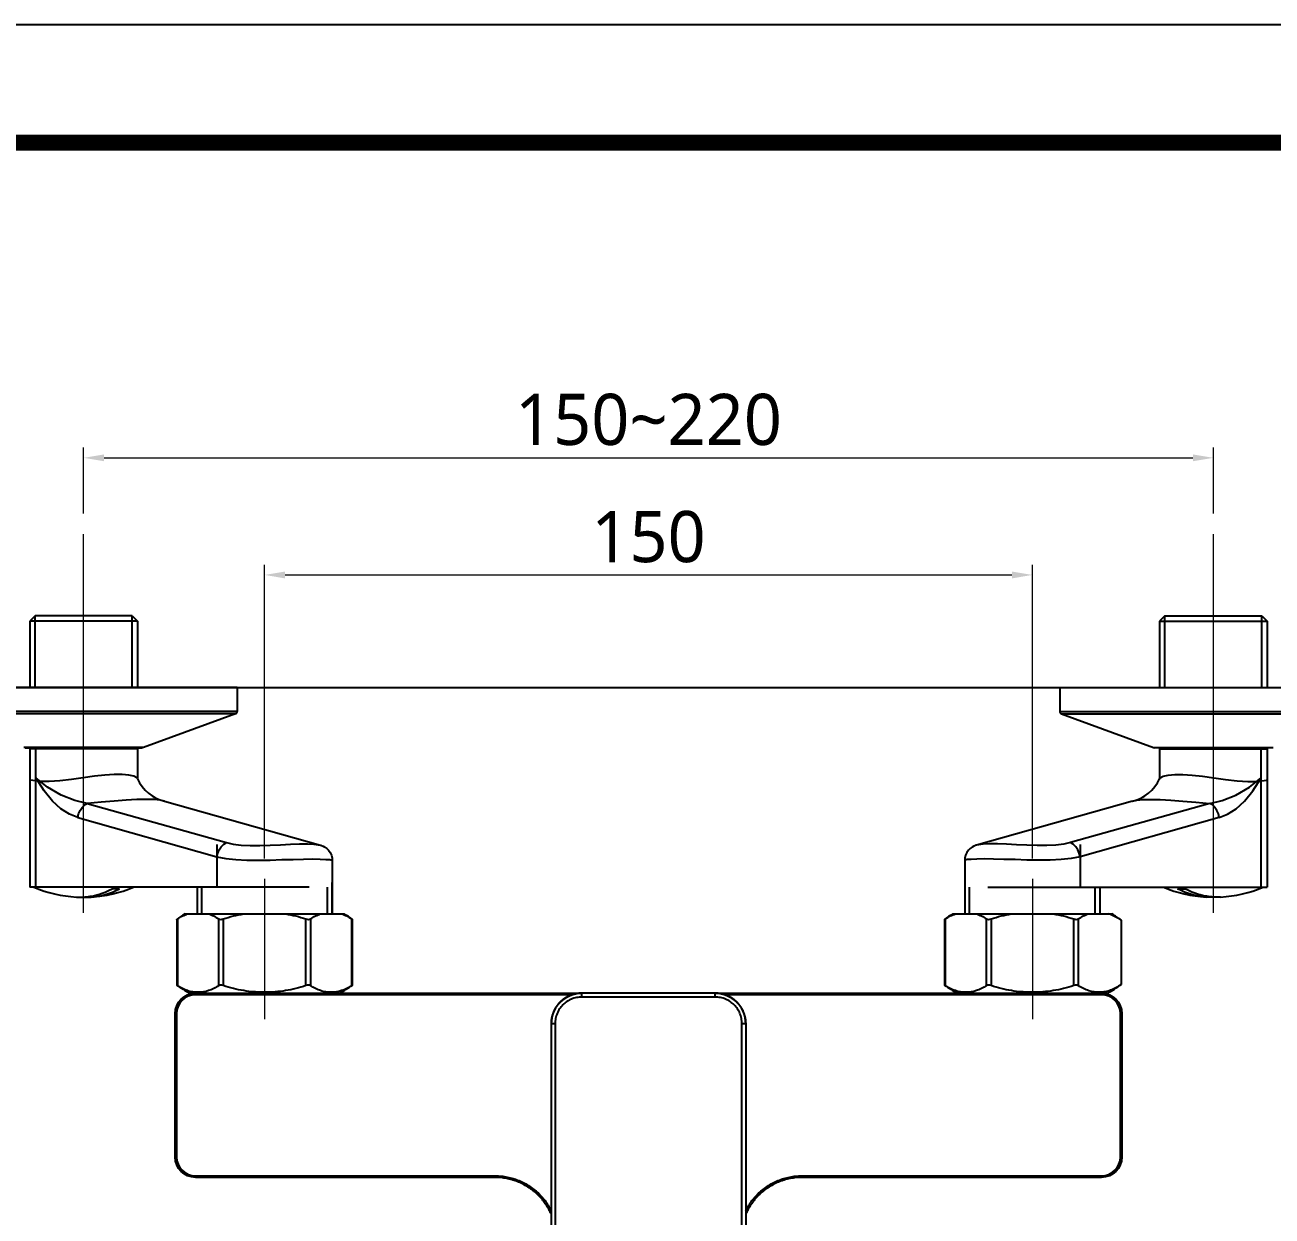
# Model space of a CAD drawing. Extents: x 1777 to 3131, y 3495 to 4487.
# Drawn here: x 1925 to 2168.6, y 4254.1 to 4487 of the extents above; entities that cross this region are included whole.
import ezdxf

# ---------------------------------------------------------------- set-up
doc = ezdxf.new("R2010")
doc.units = 0
doc.header["$LTSCALE"] = 30
doc.header["$MEASUREMENT"] = 0
doc.header["$PDMODE"] = 3
doc.header["$PDSIZE"] = -10
doc.linetypes.add('CENTER', pattern=[2, 1.25, -0.25, 0.25, -0.25])
doc.linetypes.add('CENTER2', pattern=[28.575, 19.05, -3.175, 3.175, -3.175])
doc.layers.get('0').update_dxf_attribs({"linetype": 'CONTINUOUS'})
doc.layers.get('DEFPOINTS').update_dxf_attribs({"linetype": 'CONTINUOUS'})
doc.layers.add('\\M+5B3DF\\M+5B4E7\\M+5CFDF', color=3, linetype='CONTINUOUS', lineweight=9)
doc.layers.add('Cneter', color=1, linetype='CENTER2', lineweight=13)
doc.layers.add('BODY', color=7, linetype='CONTINUOUS')
doc.layers.add('DEF_LAYER_ASSEM_MEMBER', color=7, linetype='CONTINUOUS')
doc.styles.add('Daelim Dimension', font='NanumGothic.ttf')
doc.dimstyles.new('DEFAULT', dxfattribs={"dimscale": 2, "dimtxt": 2, "dimasz": 2, "dimexe": 0, "dimexo": 2, "dimgap": 1, "dimtad": 1, "dimdec": 1, "dimzin": 9, "dimdsep": 46, "dimtxsty": 'Daelim Dimension', "dimcen": 0.5, "dimclrd": 252, "dimclre": 252, "dimclrt": 3, "dimadec": 1, "dimazin": 0, "dimtfac": 1, "dimtdec": 1, "dimtix": 1, "dimtmove": 0, "dimatfit": 3, "dimfxl": 0, "dimtolj": 1, "dimtzin": 1, "dimlwd": 9, "dimlwe": 9, "dimarcsym": 0})

# ---------------------------------------------------------------- blocks, each defined once
blk = doc.blocks.new('*D24')
at = {"color": 5, "lineweight": 9, "ltscale": 0.5}
for p, q in [((1971.8, 4324.04), (1971.8, 4381.45)), ((2121.8, 4324.04), (2121.8, 4381.45)), ((1975.8, 4379.45), (2117.8, 4379.45))]:
    blk.add_line(p, q, dxfattribs=at)
at = {"color": 5, "ltscale": 0.5}
for points in [[(1975.8, 4380.12), (1975.8, 4378.78), (1971.8, 4379.45)], [(2117.8, 4380.12), (2117.8, 4378.78), (2121.8, 4379.45)]]:
    blk.add_solid(points, dxfattribs=at)
at = {"layer": 'DEFPOINTS', "color": 0, "ltscale": 0.5}
for p in [(2121.8, 4379.45), (1971.8, 4320.04), (2121.8, 4320.04)]:
    blk.add_point(p, dxfattribs=at)
at = {"color": 7, "ltscale": 0.5, "insert": (2046.8, 4386.88), "char_height": 10, "attachment_point": 5, "style": 'Daelim Dimension'}
blk.add_mtext('\\A1;150', dxfattribs=at)
blk = doc.blocks.new('*D25')
at = {"color": 5, "lineweight": 9, "ltscale": 0.5}
for p, q in [((1936.44, 4391.44), (1936.44, 4404.35)), ((2157.16, 4391.44), (2157.16, 4404.35)), ((1940.44, 4402.35), (2153.16, 4402.35))]:
    blk.add_line(p, q, dxfattribs=at)
at = {"color": 5, "ltscale": 0.5}
for points in [[(1940.44, 4403.01), (1940.44, 4401.68), (1936.44, 4402.35)], [(2153.16, 4403.01), (2153.16, 4401.68), (2157.16, 4402.35)]]:
    blk.add_solid(points, dxfattribs=at)
at = {"layer": 'DEFPOINTS', "color": 0, "ltscale": 0.5}
for p in [(2157.16, 4402.35), (1936.44, 4387.44), (2157.16, 4387.44)]:
    blk.add_point(p, dxfattribs=at)
at = {"color": 7, "ltscale": 0.5, "insert": (2046.8, 4409.79), "char_height": 10, "attachment_point": 5, "style": 'Daelim Dimension'}
blk.add_mtext('\\A1;150~220', dxfattribs=at)
blk = doc.blocks.new('*D34')
at = {"color": 5, "lineweight": 9, "ltscale": 0.5}
for p, q in [((1902.44, 4357.44), (1900.57, 4357.44)), ((1902.57, 4353.44), (1902.57, 4146.69)), ((2027.8, 4142.69), (1900.57, 4142.69))]:
    blk.add_line(p, q, dxfattribs=at)
at = {"color": 5, "ltscale": 0.5}
for points in [[(1901.9, 4353.44), (1903.23, 4353.44), (1902.57, 4357.44)], [(1901.9, 4146.69), (1903.23, 4146.69), (1902.57, 4142.69)]]:
    blk.add_solid(points, dxfattribs=at)
at = {"layer": 'DEFPOINTS', "color": 0, "ltscale": 0.5}
for p in [(1906.44, 4357.44), (1902.57, 4142.69), (2031.8, 4142.69)]:
    blk.add_point(p, dxfattribs=at)
at = {"color": 7, "ltscale": 0.5, "insert": (1895.17, 4250.07), "char_height": 10, "attachment_point": 5, "rotation": 90, "style": 'Daelim Dimension'}
blk.add_mtext('\\A1;212', dxfattribs=at)

msp = doc.modelspace()

# ---------------------------------------------------------------- linework, layer by layer
for p, q in [((1946.94, 4363.88), (1946.94, 4357.44)), ((2146.66, 4363.88), (2146.66, 4357.44)), ((1925.94, 4345.66), (1925.94, 4318.44)), ((1946.94, 4345.66), (1946.94, 4339.64)), ((2146.66, 4345.66), (2146.66, 4339.64)), ((2167.66, 4345.66), (2167.66, 4318.44))]:
    msp.add_line(p, q)
at = {"ltscale": 0.5}
for p, q in [((1906.32, 4357.44), (2757, 4357.44)), ((1956.25, 4313.19), (1987.35, 4313.19)), ((2106.25, 4313.19), (2137.35, 4313.19))]:
    msp.add_line(p, q, dxfattribs=at)
at = {"color": 7, "linetype": 'Continuous'}
for p, q in [((1985, 4313.19), (1985, 4319.3)), ((1958.6, 4316.28), (1958.6, 4313.19))]:
    msp.add_line(p, q, dxfattribs=at)
at = {"ltscale": 0.5}
msp.add_lwpolyline([(1776.76, 3494.81), (3130.84, 3494.81), (3130.84, 4486.97), (1776.76, 4486.97)], close=True, dxfattribs=at)
at = {"color": 5, "linetype": 'ByBlock', "lineweight": 200, "const_width": 3.12}
msp.add_lwpolyline([(1798.53, 3537.29), (3108.93, 3537.29), (3108.93, 4463.93), (1798.53, 4463.93)], close=True, dxfattribs=at)
for centre, start, end in [((1953.88, 4342.63), 203.5124, 257.6052), ((2139.72, 4342.63), 282.3948, 336.4876)]:
    msp.add_arc(centre, 7.55, start, end)
at = {"layer": '\\M+5B3DF\\M+5B4E7\\M+5CFDF', "color": 0, "lineweight": -3}
for p, q in [((1954.63, 4312.12), (1954.63, 4299.27)), ((1954.77, 4312.21), (1954.77, 4299.18)), ((1962.85, 4299.18), (1962.85, 4312.21)), ((1963.72, 4312.21), (1963.72, 4299.18)), ((1979.88, 4299.18), (1979.88, 4312.21)), ((1980.75, 4312.21), (1980.75, 4299.18)), ((1988.83, 4299.18), (1988.83, 4312.21)), ((1988.97, 4299.27), (1988.97, 4312.12)), ((2104.63, 4312.12), (2104.63, 4299.27)), ((2104.77, 4312.21), (2104.77, 4299.18)), ((2112.85, 4299.18), (2112.85, 4312.21)), ((2113.72, 4312.21), (2113.72, 4299.18)), ((2129.88, 4299.18), (2129.88, 4312.21)), ((2130.75, 4312.21), (2130.75, 4299.18)), ((2139.12, 4312), (2139.12, 4299.39)), ((1957.1, 4297.69), (1986.5, 4297.69)), ((1958.3, 4297.69), (1963.98, 4297.69)), ((1958.3, 4297.69), (1958.3, 4297.39)), ((2031.93, 4297.39), (1958.3, 4297.39)), ((1979.62, 4297.69), (2033.61, 4297.69)), ((2033.75, 4296.94), (2033.75, 4297.69)), ((2059.85, 4297.69), (2033.75, 4297.69)), ((2059.85, 4296.94), (2033.75, 4296.94)), ((2059.85, 4296.94), (2059.85, 4297.69)), ((2059.99, 4297.69), (2113.98, 4297.69)), ((2135.3, 4297.39), (2061.67, 4297.39)), ((2107.1, 4297.69), (2136.5, 4297.69)), ((2129.62, 4297.69), (2135.3, 4297.69)), ((2135.3, 4297.69), (2135.3, 4297.39)), ((1954.3, 4293.69), (1954.6, 4293.69)), ((1954.3, 4265.69), (1954.3, 4293.69)), ((1954.6, 4293.69), (1954.6, 4265.69)), ((2139, 4265.69), (2139, 4293.69)), ((2139.3, 4293.69), (2139, 4293.69)), ((2139.3, 4293.69), (2139.3, 4265.69)), ((2027.75, 4291.69), (2027.75, 4200.88)), ((2028.55, 4291.74), (2028.55, 4200.92)), ((2065.05, 4200.92), (2065.05, 4291.74)), ((2065.85, 4200.88), (2065.85, 4291.69)), ((1954.3, 4265.69), (1954.6, 4265.69)), ((2139.3, 4265.69), (2139, 4265.69)), ((1958.3, 4261.69), (1958.3, 4261.99)), ((1958.3, 4261.99), (2016.8, 4261.99)), ((2076.8, 4261.99), (2135.3, 4261.99)), ((2135.3, 4261.99), (2135.3, 4261.69)), ((2016.8, 4261.69), (1958.3, 4261.69)), ((2135.3, 4261.69), (2076.8, 4261.69))]:
    msp.add_line(p, q, dxfattribs=at)
for centre, radius, start, end in [((1969.96, 4290.91), 26.16, 121.5858, 125.8261), ((1973.64, 4290.91), 26.16, 54.1732, 58.4142), ((2119.96, 4290.91), 26.16, 121.5858, 125.8261), ((2123.64, 4290.91), 26.16, 53.7477, 58.4142), ((1969.96, 4320.48), 26.16, 234.1732, 240.5682), ((1973.64, 4320.48), 26.16, 299.4318, 305.8261), ((2119.96, 4320.48), 26.16, 234.1732, 240.5682), ((2123.64, 4320.48), 26.16, 299.4318, 306.2488), ((1958.3, 4293.69), 3.7, 90, 180), ((2033.8, 4291.69), 6, 90, 135.0816), ((2059.8, 4291.69), 6, 68.7038, 77.3072), ((2135.3, 4293.69), 3.7, 0, 90), ((1958.3, 4265.69), 3.7, 180, 270), ((2135.3, 4265.69), 3.7, 270, 0)]:
    msp.add_arc(centre, radius, start, end, dxfattribs=at)
at = {"layer": '\\M+5B3DF\\M+5B4E7\\M+5CFDF', "color": 0, "lineweight": -3, "extrusion": (0, 0, -1)}
for centre, start, end in [((-1958.3, 4293.69), 360, 90), ((-2135.3, 4293.69), 90, 180), ((-1958.3, 4265.69), 270, 0), ((-2135.3, 4265.69), 180, 270)]:
    msp.add_arc(centre, 4, start, end, dxfattribs=at)
at = {"layer": '\\M+5B3DF\\M+5B4E7\\M+5CFDF', "color": 0, "lineweight": -3}
for centre, major_axis, start_param, end_param in [((2028.55, 4291.69), (0.8, 0), 1.570796, 3.141593), ((2065.05, 4291.69), (-0.8, 0), 3.141593, 4.712389)]:
    msp.add_ellipse(centre, major_axis=major_axis, ratio=0.051793, start_param=start_param, end_param=end_param, dxfattribs=at)
for points, knots in [([(1954.77, 4312.21), (1955.42, 4312.65), (1956.09, 4312.98), (1956.76, 4313.19), (1956.76, 4313.19), (1956.77, 4313.19)], [0, 0, 0, 0, 0.997444, 0.997444, 1, 1, 1, 1]), ([(1960.84, 4313.2), (1960.85, 4313.2), (1960.85, 4313.2), (1961.53, 4312.98), (1962.2, 4312.65), (1962.85, 4312.21)], [0, 0, 0, 0, 0.007691, 0.007691, 1, 1, 1, 1]), ([(1963.72, 4312.21), (1964.37, 4312.43), (1965.03, 4312.62), (1966.36, 4312.95), (1967.03, 4313.08), (1967.71, 4313.19), (1967.71, 4313.19), (1967.71, 4313.19)], [0, 0, 0, 0, 0.499064, 0.499064, 0.998129, 0.998129, 1, 1, 1, 1]), ([(1975.88, 4313.2), (1975.89, 4313.19), (1975.89, 4313.19), (1976.57, 4313.08), (1977.24, 4312.95), (1978.57, 4312.62), (1979.23, 4312.43), (1979.88, 4312.21)], [0, 0, 0, 0, 0.002867, 0.002867, 0.501433, 0.501433, 1, 1, 1, 1]), ([(1980.75, 4312.21), (1981.4, 4312.65), (1982.07, 4312.98), (1982.74, 4313.19), (1982.75, 4313.19), (1982.75, 4313.19)], [0, 0, 0, 0, 0.997444, 0.997444, 1, 1, 1, 1]), ([(1986.82, 4313.2), (1986.83, 4313.2), (1986.83, 4313.2), (1987.51, 4312.98), (1988.18, 4312.65), (1988.83, 4312.21)], [0, 0, 0, 0, 0.007691, 0.007691, 1, 1, 1, 1]), ([(2104.77, 4312.21), (2105.42, 4312.65), (2106.09, 4312.98), (2106.76, 4313.19), (2106.76, 4313.19), (2106.77, 4313.19)], [0, 0, 0, 0, 0.997444, 0.997444, 1, 1, 1, 1]), ([(2110.84, 4313.2), (2110.85, 4313.2), (2110.85, 4313.2), (2111.53, 4312.98), (2112.2, 4312.65), (2112.85, 4312.21)], [0, 0, 0, 0, 0.007691, 0.007691, 1, 1, 1, 1]), ([(2113.72, 4312.21), (2114.37, 4312.43), (2115.03, 4312.62), (2116.36, 4312.95), (2117.03, 4313.08), (2117.71, 4313.19), (2117.71, 4313.19), (2117.71, 4313.19)], [0, 0, 0, 0, 0.499064, 0.499064, 0.998129, 0.998129, 1, 1, 1, 1]), ([(2125.88, 4313.2), (2125.89, 4313.19), (2125.89, 4313.19), (2126.57, 4313.08), (2127.24, 4312.95), (2128.57, 4312.62), (2129.23, 4312.43), (2129.88, 4312.21)], [0, 0, 0, 0, 0.002867, 0.002867, 0.501433, 0.501433, 1, 1, 1, 1]), ([(2136.7, 4313.24), (2136.82, 4313.2), (2136.94, 4313.16), (2137.76, 4312.86), (2138.45, 4312.5), (2139.12, 4312)], [0, 0, 0, 0, 0.14871, 0.14871, 1, 1, 1, 1]), ([(1954.63, 4312.11), (1954.63, 4312.11), (1954.63, 4312.11), (1954.64, 4312.12), (1954.64, 4312.12), (1954.65, 4312.12), (1954.66, 4312.13), (1954.67, 4312.14), (1954.68, 4312.15), (1954.7, 4312.16), (1954.7, 4312.16), (1954.73, 4312.18), (1954.75, 4312.19), (1954.77, 4312.21)], [0, 0, 0, 0, 0.123018, 0.123018, 0.248301, 0.248301, 0.498867, 0.498867, 0.624151, 0.624151, 0.749434, 0.749434, 1, 1, 1, 1]), ([(1962.85, 4312.21), (1962.94, 4312.15), (1963.06, 4312.11), (1963.37, 4312.11), (1963.55, 4312.15), (1963.72, 4312.21)], [0, 0, 0, 0, 0.5, 0.5, 1, 1, 1, 1]), ([(1979.88, 4312.21), (1980.05, 4312.15), (1980.23, 4312.11), (1980.54, 4312.11), (1980.66, 4312.15), (1980.75, 4312.21)], [0, 0, 0, 0, 0.5, 0.5, 1, 1, 1, 1]), ([(1988.83, 4312.21), (1988.85, 4312.19), (1988.87, 4312.18), (1988.9, 4312.16), (1988.92, 4312.15), (1988.94, 4312.13), (1988.94, 4312.13), (1988.95, 4312.12), (1988.95, 4312.12), (1988.96, 4312.12), (1988.97, 4312.11), (1988.97, 4312.11), (1988.97, 4312.11), (1988.97, 4312.11)], [0, 0, 0, 0, 0.249667, 0.249667, 0.499334, 0.499334, 0.624168, 0.624168, 0.749001, 0.749001, 0.998668, 0.998668, 1, 1, 1, 1]), ([(2104.63, 4312.11), (2104.63, 4312.11), (2104.63, 4312.11), (2104.64, 4312.12), (2104.64, 4312.12), (2104.65, 4312.12), (2104.66, 4312.13), (2104.67, 4312.14), (2104.68, 4312.15), (2104.7, 4312.16), (2104.7, 4312.16), (2104.73, 4312.18), (2104.75, 4312.19), (2104.77, 4312.21)], [0, 0, 0, 0, 0.123018, 0.123018, 0.248301, 0.248301, 0.498867, 0.498867, 0.624151, 0.624151, 0.749434, 0.749434, 1, 1, 1, 1]), ([(2112.85, 4312.21), (2112.94, 4312.15), (2113.06, 4312.11), (2113.37, 4312.11), (2113.55, 4312.15), (2113.72, 4312.21)], [0, 0, 0, 0, 0.5, 0.5, 1, 1, 1, 1]), ([(2129.88, 4312.21), (2130.05, 4312.15), (2130.23, 4312.11), (2130.54, 4312.11), (2130.66, 4312.15), (2130.75, 4312.21)], [0, 0, 0, 0, 0.5, 0.5, 1, 1, 1, 1]), ([(1954.77, 4299.18), (1954.75, 4299.2), (1954.73, 4299.21), (1954.69, 4299.23), (1954.68, 4299.24), (1954.66, 4299.25), (1954.66, 4299.26), (1954.65, 4299.26), (1954.65, 4299.27), (1954.64, 4299.27), (1954.63, 4299.27), (1954.63, 4299.27), (1954.63, 4299.27), (1954.63, 4299.27)], [0, 0, 0, 0, 0.249667, 0.249667, 0.499334, 0.499334, 0.624168, 0.624168, 0.749001, 0.749001, 0.998668, 0.998668, 1, 1, 1, 1]), ([(1962.85, 4299.18), (1962.2, 4298.74), (1961.53, 4298.41), (1960.18, 4297.98), (1959.5, 4297.87), (1958.47, 4297.87), (1958.12, 4297.89), (1957.44, 4298), (1957.1, 4298.08), (1956.09, 4298.41), (1955.42, 4298.74), (1954.77, 4299.18)], [0, 0, 0, 0, 0.25, 0.25, 0.5, 0.5, 0.625, 0.625, 0.75, 0.75, 1, 1, 1, 1]), ([(1963.72, 4299.18), (1963.55, 4299.24), (1963.37, 4299.27), (1963.06, 4299.27), (1962.94, 4299.24), (1962.85, 4299.18)], [0, 0, 0, 0, 0.5, 0.5, 1, 1, 1, 1]), ([(1979.88, 4299.18), (1979.23, 4298.96), (1978.57, 4298.77), (1977.24, 4298.44), (1976.57, 4298.3), (1975.22, 4298.09), (1974.55, 4298), (1973.18, 4297.89), (1972.49, 4297.87), (1971.72, 4297.87), (1971.63, 4297.87), (1971.46, 4297.87), (1971.2, 4297.87), (1970.6, 4297.89), (1970.08, 4297.92), (1969.06, 4298), (1968.38, 4298.08), (1967.03, 4298.3), (1966.36, 4298.44), (1965.03, 4298.77), (1964.37, 4298.96), (1963.72, 4299.18)], [0, 0, 0, 0, 0.125, 0.125, 0.25, 0.25, 0.375, 0.375, 0.5, 0.5, 0.515625, 0.515625, 0.53125, 0.5625, 0.625, 0.625, 0.75, 0.75, 0.875, 0.875, 1, 1, 1, 1]), ([(1980.75, 4299.18), (1980.66, 4299.24), (1980.54, 4299.27), (1980.23, 4299.27), (1980.05, 4299.24), (1979.88, 4299.18)], [0, 0, 0, 0, 0.5, 0.5, 1, 1, 1, 1]), ([(1988.83, 4299.18), (1988.18, 4298.74), (1987.51, 4298.41), (1986.16, 4297.98), (1985.48, 4297.87), (1984.45, 4297.87), (1984.1, 4297.89), (1983.42, 4298), (1983.08, 4298.08), (1982.07, 4298.41), (1981.4, 4298.74), (1980.75, 4299.18)], [0, 0, 0, 0, 0.25, 0.25, 0.5, 0.5, 0.625, 0.625, 0.75, 0.75, 1, 1, 1, 1]), ([(1988.97, 4299.27), (1988.97, 4299.27), (1988.96, 4299.27), (1988.96, 4299.27), (1988.96, 4299.27), (1988.95, 4299.26), (1988.94, 4299.26), (1988.93, 4299.25), (1988.92, 4299.24), (1988.9, 4299.23), (1988.9, 4299.23), (1988.87, 4299.21), (1988.85, 4299.2), (1988.83, 4299.18)], [0, 0, 0, 0, 0.123018, 0.123018, 0.248301, 0.248301, 0.498867, 0.498867, 0.624151, 0.624151, 0.749434, 0.749434, 1, 1, 1, 1]), ([(2104.77, 4299.18), (2104.75, 4299.2), (2104.73, 4299.21), (2104.69, 4299.23), (2104.68, 4299.24), (2104.66, 4299.25), (2104.66, 4299.26), (2104.65, 4299.26), (2104.65, 4299.27), (2104.64, 4299.27), (2104.63, 4299.27), (2104.63, 4299.27), (2104.63, 4299.27), (2104.63, 4299.27)], [0, 0, 0, 0, 0.249667, 0.249667, 0.499334, 0.499334, 0.624168, 0.624168, 0.749001, 0.749001, 0.998668, 0.998668, 1, 1, 1, 1]), ([(2112.85, 4299.18), (2112.2, 4298.74), (2111.53, 4298.41), (2110.18, 4297.98), (2109.5, 4297.87), (2108.47, 4297.87), (2108.12, 4297.89), (2107.44, 4298), (2107.1, 4298.08), (2106.09, 4298.41), (2105.42, 4298.74), (2104.77, 4299.18)], [0, 0, 0, 0, 0.25, 0.25, 0.5, 0.5, 0.625, 0.625, 0.75, 0.75, 1, 1, 1, 1]), ([(2113.72, 4299.18), (2113.55, 4299.24), (2113.37, 4299.27), (2113.06, 4299.27), (2112.94, 4299.24), (2112.85, 4299.18)], [0, 0, 0, 0, 0.5, 0.5, 1, 1, 1, 1]), ([(2129.88, 4299.18), (2129.23, 4298.96), (2128.57, 4298.77), (2127.24, 4298.44), (2126.57, 4298.3), (2125.22, 4298.09), (2124.55, 4298), (2123.18, 4297.89), (2122.49, 4297.87), (2121.72, 4297.87), (2121.63, 4297.87), (2121.46, 4297.87), (2121.2, 4297.87), (2120.6, 4297.89), (2120.08, 4297.92), (2119.06, 4298), (2118.38, 4298.08), (2117.03, 4298.3), (2116.36, 4298.44), (2115.03, 4298.77), (2114.37, 4298.96), (2113.72, 4299.18)], [0, 0, 0, 0, 0.125, 0.125, 0.25, 0.25, 0.375, 0.375, 0.5, 0.5, 0.515625, 0.515625, 0.53125, 0.5625, 0.625, 0.625, 0.75, 0.75, 0.875, 0.875, 1, 1, 1, 1]), ([(2130.75, 4299.18), (2130.66, 4299.24), (2130.54, 4299.27), (2130.23, 4299.27), (2130.05, 4299.24), (2129.88, 4299.18)], [0, 0, 0, 0, 0.5, 0.5, 1, 1, 1, 1]), ([(2139.12, 4299.39), (2138.45, 4298.89), (2137.76, 4298.52), (2136.72, 4298.15), (2136.36, 4298.05), (2135.66, 4297.91), (2135.3, 4297.88), (2134.22, 4297.85), (2133.52, 4297.95), (2132.12, 4298.39), (2131.43, 4298.72), (2130.75, 4299.18)], [0, 0, 0, 0, 0.25, 0.25, 0.375, 0.375, 0.5, 0.5, 0.75, 0.75, 1, 1, 1, 1]), ([(2033.75, 4297.69), (2033.74, 4297.69), (2033.71, 4297.69), (2033.68, 4297.69), (2033.64, 4297.69), (2033.6, 4297.69), (2033.56, 4297.69), (2033.52, 4297.69), (2033.49, 4297.69), (2033.45, 4297.69), (2033.41, 4297.68), (2033.37, 4297.68), (2033.34, 4297.68), (2033.3, 4297.68), (2033.26, 4297.67), (2033.22, 4297.67), (2033.19, 4297.67), (2033.15, 4297.66), (2033.11, 4297.66), (2033.07, 4297.66), (2033.03, 4297.65), (2033, 4297.65), (2032.96, 4297.64), (2032.92, 4297.64), (2032.88, 4297.63), (2032.85, 4297.63), (2032.81, 4297.62), (2032.77, 4297.61), (2032.73, 4297.61), (2032.69, 4297.6), (2032.66, 4297.59), (2032.62, 4297.59), (2032.58, 4297.58), (2032.54, 4297.57), (2032.51, 4297.56), (2032.47, 4297.56), (2032.43, 4297.55), (2032.39, 4297.54), (2032.35, 4297.53), (2032.32, 4297.52), (2032.28, 4297.51), (2032.24, 4297.5), (2032.2, 4297.49), (2032.17, 4297.48), (2032.13, 4297.47), (2032.09, 4297.46), (2032.05, 4297.45), (2032.02, 4297.44), (2031.98, 4297.43), (2031.94, 4297.42), (2031.91, 4297.4), (2031.87, 4297.39), (2031.83, 4297.38), (2031.79, 4297.37), (2031.76, 4297.35), (2031.72, 4297.34), (2031.68, 4297.33), (2031.65, 4297.31), (2031.61, 4297.3), (2031.57, 4297.29), (2031.54, 4297.27), (2031.5, 4297.26), (2031.46, 4297.24), (2031.43, 4297.23), (2031.39, 4297.21), (2031.35, 4297.19), (2031.32, 4297.18), (2031.28, 4297.16), (2031.25, 4297.15), (2031.21, 4297.13), (2031.17, 4297.11), (2031.14, 4297.1), (2031.1, 4297.08), (2031.07, 4297.06), (2031.03, 4297.04), (2031, 4297.02), (2030.96, 4297.01), (2030.92, 4296.99), (2030.89, 4296.97), (2030.85, 4296.95), (2030.82, 4296.93), (2030.78, 4296.91), (2030.75, 4296.89), (2030.71, 4296.87), (2030.68, 4296.85), (2030.65, 4296.83), (2030.61, 4296.81), (2030.58, 4296.79), (2030.54, 4296.76), (2030.51, 4296.74), (2030.47, 4296.72), (2030.44, 4296.7), (2030.41, 4296.68), (2030.37, 4296.65), (2030.34, 4296.63), (2030.31, 4296.61), (2030.27, 4296.58), (2030.24, 4296.56), (2030.21, 4296.54), (2030.17, 4296.51), (2030.14, 4296.49), (2030.11, 4296.46), (2030.08, 4296.44), (2030.05, 4296.41), (2030.01, 4296.39), (2029.98, 4296.36), (2029.95, 4296.34), (2029.92, 4296.31), (2029.89, 4296.28), (2029.85, 4296.26), (2029.82, 4296.23), (2029.79, 4296.2), (2029.76, 4296.18), (2029.73, 4296.15), (2029.7, 4296.12), (2029.67, 4296.09), (2029.64, 4296.07), (2029.61, 4296.04), (2029.58, 4296.01), (2029.55, 4295.98), (2029.52, 4295.95), (2029.49, 4295.92), (2029.47, 4295.89), (2029.44, 4295.87), (2029.41, 4295.84), (2029.38, 4295.81), (2029.35, 4295.78), (2029.33, 4295.75), (2029.3, 4295.72), (2029.27, 4295.68), (2029.24, 4295.65), (2029.21, 4295.62), (2029.18, 4295.59), (2029.16, 4295.55), (2029.13, 4295.52), (2029.1, 4295.48), (2029.07, 4295.45), (2029.04, 4295.41), (2029.01, 4295.38), (2028.99, 4295.34), (2028.96, 4295.3), (2028.93, 4295.27), (2028.9, 4295.23), (2028.87, 4295.19), (2028.85, 4295.15), (2028.82, 4295.11), (2028.79, 4295.07), (2028.76, 4295.03), (2028.73, 4294.99), (2028.71, 4294.95), (2028.68, 4294.9), (2028.65, 4294.86), (2028.63, 4294.82), (2028.6, 4294.77), (2028.57, 4294.73), (2028.55, 4294.68), (2028.52, 4294.64), (2028.49, 4294.59), (2028.47, 4294.54), (2028.44, 4294.49), (2028.42, 4294.45), (2028.39, 4294.4), (2028.37, 4294.35), (2028.34, 4294.3), (2028.32, 4294.25), (2028.3, 4294.2), (2028.27, 4294.14), (2028.25, 4294.09), (2028.23, 4294.04), (2028.2, 4293.98), (2028.18, 4293.93), (2028.16, 4293.88), (2028.14, 4293.82), (2028.12, 4293.77), (2028.1, 4293.71), (2028.08, 4293.65), (2028.06, 4293.59), (2028.04, 4293.54), (2028.02, 4293.48), (2028, 4293.42), (2027.99, 4293.36), (2027.97, 4293.3), (2027.95, 4293.24), (2027.94, 4293.18), (2027.92, 4293.11), (2027.91, 4293.05), (2027.89, 4292.99), (2027.88, 4292.92), (2027.86, 4292.86), (2027.85, 4292.8), (2027.84, 4292.73), (2027.83, 4292.66), (2027.82, 4292.6), (2027.81, 4292.53), (2027.8, 4292.46), (2027.79, 4292.4), (2027.78, 4292.33), (2027.78, 4292.26), (2027.77, 4292.19), (2027.76, 4292.12), (2027.76, 4292.05), (2027.76, 4291.98), (2027.75, 4291.91), (2027.75, 4291.84), (2027.75, 4291.77), (2027.75, 4291.72), (2027.75, 4291.69)], [0, 0, 0, 0, 0.003966, 0.007936, 0.01191, 0.015889, 0.019871, 0.023857, 0.027848, 0.031842, 0.03584, 0.039842, 0.043848, 0.047858, 0.051872, 0.05589, 0.059911, 0.063937, 0.067966, 0.071999, 0.076035, 0.080076, 0.08412, 0.088167, 0.092219, 0.096274, 0.100332, 0.104394, 0.10846, 0.112529, 0.116602, 0.120678, 0.124758, 0.128841, 0.132927, 0.137017, 0.141111, 0.145208, 0.149308, 0.153412, 0.15752, 0.161631, 0.165745, 0.169863, 0.173985, 0.17811, 0.182238, 0.186371, 0.190506, 0.194645, 0.198788, 0.202934, 0.207084, 0.211238, 0.215395, 0.219555, 0.22372, 0.227887, 0.232059, 0.236234, 0.240412, 0.244595, 0.24878, 0.25297, 0.257163, 0.26136, 0.26556, 0.269764, 0.273972, 0.278183, 0.282398, 0.286617, 0.290839, 0.295065, 0.299294, 0.303527, 0.307764, 0.312004, 0.316248, 0.320495, 0.324746, 0.329001, 0.333259, 0.337521, 0.341786, 0.346055, 0.350328, 0.354604, 0.358884, 0.363167, 0.367454, 0.371745, 0.376039, 0.380337, 0.384638, 0.388943, 0.393251, 0.397564, 0.401879, 0.406198, 0.410521, 0.414848, 0.419178, 0.423511, 0.427849, 0.432189, 0.436534, 0.440882, 0.445233, 0.449588, 0.453947, 0.458309, 0.462675, 0.467045, 0.471418, 0.475795, 0.480175, 0.484559, 0.488946, 0.493337, 0.497732, 0.501887, 0.506085, 0.510324, 0.514605, 0.518927, 0.523292, 0.527698, 0.532146, 0.536635, 0.541167, 0.54574, 0.550355, 0.555011, 0.55971, 0.56445, 0.569232, 0.574055, 0.578921, 0.583828, 0.588777, 0.593767, 0.5988, 0.603874, 0.60899, 0.614147, 0.619347, 0.624588, 0.629871, 0.635195, 0.640562, 0.64597, 0.65142, 0.656912, 0.662445, 0.668021, 0.673637, 0.679296, 0.684997, 0.690739, 0.696523, 0.702348, 0.708216, 0.714124, 0.720075, 0.726068, 0.732102, 0.738177, 0.744295, 0.750454, 0.756654, 0.762897, 0.769181, 0.775507, 0.781874, 0.788283, 0.794735, 0.801228, 0.807762, 0.814339, 0.820958, 0.827618, 0.834321, 0.841065, 0.847851, 0.85468, 0.86155, 0.868463, 0.875418, 0.882414, 0.889453, 0.896534, 0.903657, 0.910822, 0.918028, 0.925275, 0.932564, 0.939894, 0.947265, 0.954677, 0.96213, 0.969624, 0.977158, 0.984732, 0.992346, 1, 1, 1, 1]), ([(2033.75, 4297.65), (2032.93, 4297.64), (2031.43, 4297.34), (2029.43, 4296.02), (2028.11, 4294.02), (2027.82, 4292.52), (2027.81, 4291.71)], [0, 0, 0, 0, 0.249924, 0.4999, 0.749921, 1, 1, 1, 1]), ([(2065.85, 4291.69), (2065.85, 4291.71), (2065.85, 4291.73), (2065.85, 4291.77), (2065.85, 4291.81), (2065.85, 4291.84), (2065.85, 4291.88), (2065.85, 4291.92), (2065.84, 4291.96), (2065.84, 4291.99), (2065.84, 4292.03), (2065.84, 4292.07), (2065.84, 4292.1), (2065.83, 4292.14), (2065.83, 4292.18), (2065.83, 4292.21), (2065.82, 4292.25), (2065.82, 4292.29), (2065.82, 4292.32), (2065.81, 4292.36), (2065.81, 4292.39), (2065.8, 4292.43), (2065.8, 4292.47), (2065.8, 4292.5), (2065.79, 4292.54), (2065.79, 4292.57), (2065.78, 4292.61), (2065.77, 4292.64), (2065.77, 4292.68), (2065.76, 4292.71), (2065.76, 4292.74), (2065.75, 4292.78), (2065.74, 4292.81), (2065.74, 4292.85), (2065.73, 4292.88), (2065.72, 4292.91), (2065.72, 4292.95), (2065.71, 4292.98), (2065.7, 4293.01), (2065.7, 4293.05), (2065.69, 4293.08), (2065.68, 4293.11), (2065.67, 4293.14), (2065.66, 4293.18), (2065.66, 4293.21), (2065.65, 4293.24), (2065.64, 4293.27), (2065.63, 4293.31), (2065.62, 4293.34), (2065.61, 4293.37), (2065.6, 4293.4), (2065.59, 4293.43), (2065.58, 4293.46), (2065.57, 4293.49), (2065.56, 4293.52), (2065.55, 4293.55), (2065.54, 4293.58), (2065.53, 4293.61), (2065.52, 4293.65), (2065.51, 4293.67), (2065.5, 4293.7), (2065.49, 4293.73), (2065.48, 4293.76), (2065.47, 4293.79), (2065.46, 4293.82), (2065.45, 4293.85), (2065.44, 4293.88), (2065.43, 4293.91), (2065.41, 4293.94), (2065.4, 4293.97), (2065.39, 4293.99), (2065.38, 4294.02), (2065.37, 4294.05), (2065.36, 4294.08), (2065.34, 4294.1), (2065.33, 4294.13), (2065.32, 4294.16), (2065.31, 4294.19), (2065.3, 4294.21), (2065.28, 4294.24), (2065.27, 4294.27), (2065.26, 4294.29), (2065.24, 4294.32), (2065.23, 4294.35), (2065.22, 4294.37), (2065.21, 4294.4), (2065.19, 4294.42), (2065.18, 4294.45), (2065.17, 4294.47), (2065.15, 4294.5), (2065.14, 4294.52), (2065.13, 4294.55), (2065.11, 4294.57), (2065.1, 4294.6), (2065.09, 4294.62), (2065.07, 4294.65), (2065.06, 4294.67), (2065.05, 4294.69), (2065.03, 4294.72), (2065.02, 4294.74), (2065, 4294.76), (2064.99, 4294.79), (2064.98, 4294.81), (2064.96, 4294.83), (2064.95, 4294.86), (2064.93, 4294.88), (2064.92, 4294.9), (2064.91, 4294.92), (2064.89, 4294.95), (2064.88, 4294.97), (2064.86, 4294.99), (2064.85, 4295.01), (2064.83, 4295.03), (2064.82, 4295.05), (2064.81, 4295.08), (2064.79, 4295.1), (2064.78, 4295.12), (2064.76, 4295.14), (2064.75, 4295.16), (2064.73, 4295.18), (2064.72, 4295.2), (2064.7, 4295.22), (2064.69, 4295.24), (2064.67, 4295.26), (2064.66, 4295.28), (2064.65, 4295.3), (2064.63, 4295.32), (2064.62, 4295.34), (2064.6, 4295.36), (2064.59, 4295.38), (2064.57, 4295.4), (2064.56, 4295.41), (2064.54, 4295.43), (2064.53, 4295.45), (2064.51, 4295.47), (2064.5, 4295.49), (2064.48, 4295.51), (2064.47, 4295.52), (2064.45, 4295.54), (2064.44, 4295.56), (2064.42, 4295.58), (2064.41, 4295.59), (2064.4, 4295.61), (2064.38, 4295.63), (2064.37, 4295.64), (2064.35, 4295.66), (2064.34, 4295.68), (2064.32, 4295.69), (2064.31, 4295.71), (2064.29, 4295.73), (2064.28, 4295.74), (2064.26, 4295.76), (2064.25, 4295.77), (2064.23, 4295.79), (2064.22, 4295.81), (2064.2, 4295.82), (2064.19, 4295.84), (2064.18, 4295.85), (2064.16, 4295.87), (2064.15, 4295.88), (2064.13, 4295.9), (2064.12, 4295.91), (2064.09, 4295.94), (2064.04, 4295.99), (2063.98, 4296.04), (2063.92, 4296.1), (2063.86, 4296.16), (2063.79, 4296.22), (2063.73, 4296.27), (2063.66, 4296.33), (2063.6, 4296.38), (2063.53, 4296.43), (2063.46, 4296.48), (2063.4, 4296.53), (2063.33, 4296.58), (2063.26, 4296.63), (2063.19, 4296.68), (2063.12, 4296.73), (2063.05, 4296.77), (2062.98, 4296.81), (2062.91, 4296.86), (2062.83, 4296.9), (2062.76, 4296.94), (2062.69, 4296.98), (2062.62, 4297.02), (2062.54, 4297.06), (2062.47, 4297.09), (2062.4, 4297.13), (2062.32, 4297.16), (2062.25, 4297.19), (2062.17, 4297.23), (2062.1, 4297.26), (2062.02, 4297.29), (2061.94, 4297.32), (2061.87, 4297.34), (2061.79, 4297.37), (2061.71, 4297.4), (2061.64, 4297.42), (2061.56, 4297.45), (2061.48, 4297.47), (2061.41, 4297.49), (2061.33, 4297.51), (2061.25, 4297.53), (2061.17, 4297.55), (2061.09, 4297.56), (2061.02, 4297.58), (2060.94, 4297.59), (2060.86, 4297.61), (2060.78, 4297.62), (2060.7, 4297.63), (2060.63, 4297.64), (2060.55, 4297.65), (2060.47, 4297.66), (2060.39, 4297.67), (2060.31, 4297.68), (2060.24, 4297.68), (2060.16, 4297.69), (2060.08, 4297.69), (2060, 4297.69), (2059.93, 4297.69), (2059.88, 4297.69), (2059.85, 4297.69)], [0, 0, 0, 0, 0.004022, 0.008034, 0.012034, 0.016023, 0.02, 0.023967, 0.027922, 0.031866, 0.035799, 0.039721, 0.043631, 0.04753, 0.051417, 0.055293, 0.059157, 0.063011, 0.066852, 0.070682, 0.074501, 0.078308, 0.082104, 0.085888, 0.08966, 0.093421, 0.09717, 0.100908, 0.104633, 0.108348, 0.11205, 0.115741, 0.11942, 0.123087, 0.126743, 0.130387, 0.134019, 0.137639, 0.141248, 0.144845, 0.14843, 0.152003, 0.155565, 0.159115, 0.162653, 0.16618, 0.169695, 0.173198, 0.17669, 0.180169, 0.183638, 0.187094, 0.190539, 0.193972, 0.197394, 0.200804, 0.204202, 0.207588, 0.210963, 0.214326, 0.217678, 0.221018, 0.224346, 0.227663, 0.230968, 0.234261, 0.237543, 0.240813, 0.244072, 0.247319, 0.250554, 0.253778, 0.25699, 0.260191, 0.263379, 0.266557, 0.269722, 0.272876, 0.276019, 0.27915, 0.282269, 0.285377, 0.288473, 0.291557, 0.29463, 0.297691, 0.30074, 0.303778, 0.306804, 0.309819, 0.312822, 0.315813, 0.318793, 0.321761, 0.324718, 0.327663, 0.330596, 0.333517, 0.336427, 0.339326, 0.342212, 0.345087, 0.347951, 0.350802, 0.353643, 0.356471, 0.359288, 0.362093, 0.364887, 0.367669, 0.370439, 0.373198, 0.375945, 0.37868, 0.381404, 0.384116, 0.386816, 0.389505, 0.392182, 0.394848, 0.397502, 0.400144, 0.402775, 0.405394, 0.408001, 0.410597, 0.413181, 0.415753, 0.418314, 0.420863, 0.423401, 0.425927, 0.428441, 0.430944, 0.433435, 0.435914, 0.438382, 0.440838, 0.443283, 0.445715, 0.448137, 0.450546, 0.452944, 0.45533, 0.457705, 0.460068, 0.462419, 0.464759, 0.467087, 0.469404, 0.471708, 0.474002, 0.476283, 0.478553, 0.480811, 0.483058, 0.485293, 0.487516, 0.489728, 0.491928, 0.494116, 0.496293, 0.498458, 0.50756, 0.516645, 0.525714, 0.534768, 0.543805, 0.552827, 0.561833, 0.570822, 0.579796, 0.588754, 0.597696, 0.606623, 0.615533, 0.624427, 0.633306, 0.642168, 0.651015, 0.659846, 0.668661, 0.67746, 0.686243, 0.69501, 0.703761, 0.712496, 0.721214, 0.729917, 0.738604, 0.747275, 0.755929, 0.764568, 0.77319, 0.781797, 0.790388, 0.798963, 0.807522, 0.816065, 0.824593, 0.833105, 0.841601, 0.850082, 0.858548, 0.866998, 0.875432, 0.883852, 0.892255, 0.900643, 0.909015, 0.917371, 0.92571, 0.934034, 0.94234, 0.950629, 0.958902, 0.967157, 0.975394, 0.983614, 0.991816, 1, 1, 1, 1]), ([(2065.79, 4291.71), (2065.78, 4292.52), (2065.49, 4294.02), (2064.17, 4296.02), (2062.17, 4297.34), (2060.67, 4297.64), (2059.85, 4297.65)], [0, 0, 0, 0, 0.250069, 0.500087, 0.750065, 1, 1, 1, 1]), ([(2016.8, 4261.69), (2016.8, 4261.69), (2016.8, 4261.7), (2016.8, 4261.73), (2016.8, 4261.75), (2016.8, 4261.81), (2016.8, 4261.84), (2016.8, 4261.92), (2016.8, 4261.95), (2016.8, 4261.99)], [0, 0, 0, 0, 0.25, 0.25, 0.5, 0.5, 0.75, 0.75, 1, 1, 1, 1]), ([(2016.8, 4261.99), (2017.21, 4261.99), (2017.61, 4261.97), (2018.41, 4261.89), (2018.81, 4261.83), (2019.59, 4261.68), (2019.98, 4261.58), (2020.42, 4261.45), (2020.47, 4261.43), (2020.57, 4261.4), (2020.71, 4261.36), (2021.05, 4261.24), (2021.33, 4261.13), (2021.88, 4260.9), (2022.61, 4260.56), (2023.29, 4260.15), (2023.8, 4259.81), (2023.96, 4259.69), (2024.17, 4259.54), (2024.21, 4259.51), (2024.29, 4259.45), (2024.41, 4259.36), (2024.52, 4259.26), (2024.91, 4258.94), (2025.21, 4258.67), (2025.78, 4258.11), (2026.05, 4257.81), (2026.43, 4257.35), (2026.55, 4257.19), (2026.73, 4256.94), (2026.82, 4256.82), (2026.91, 4256.7), (2026.96, 4256.61), (2026.99, 4256.57), (2027.25, 4256.19), (2027.45, 4255.85), (2027.69, 4255.41), (2027.73, 4255.32), (2027.78, 4255.23)], [0, 0, 0, 0, 0.08894, 0.08894, 0.177881, 0.177881, 0.266821, 0.266821, 0.277938, 0.277938, 0.289056, 0.311291, 0.355761, 0.355761, 0.444701, 0.533642, 0.533642, 0.578112, 0.578112, 0.589229, 0.589229, 0.600347, 0.622582, 0.622582, 0.711522, 0.711522, 0.800462, 0.800462, 0.844933, 0.844933, 0.867168, 0.878285, 0.878285, 0.889403, 0.889403, 0.978343, 0.978343, 1, 1, 1, 1]), ([(2065.82, 4255.23), (2065.86, 4255.32), (2065.91, 4255.41), (2066.15, 4255.85), (2066.35, 4256.19), (2066.61, 4256.57), (2066.63, 4256.61), (2066.69, 4256.7), (2066.78, 4256.82), (2066.99, 4257.11), (2067.17, 4257.35), (2067.55, 4257.81), (2067.82, 4258.11), (2068.39, 4258.67), (2068.69, 4258.94), (2069.07, 4259.26), (2069.15, 4259.33), (2069.31, 4259.45), (2069.39, 4259.51), (2069.64, 4259.69), (2069.8, 4259.81), (2070.31, 4260.15), (2070.99, 4260.56), (2071.72, 4260.9), (2072.27, 4261.13), (2072.46, 4261.2), (2072.75, 4261.31), (2072.89, 4261.35), (2073.03, 4261.4), (2073.13, 4261.43), (2073.18, 4261.45), (2073.61, 4261.58), (2074.01, 4261.68), (2074.79, 4261.83), (2075.19, 4261.89), (2075.99, 4261.97), (2076.39, 4261.99), (2076.8, 4261.99)], [0, 0, 0, 0, 0.02194, 0.02194, 0.110854, 0.110854, 0.121969, 0.121969, 0.133083, 0.155312, 0.199769, 0.199769, 0.288683, 0.288683, 0.377598, 0.377598, 0.399827, 0.399827, 0.422055, 0.422055, 0.466513, 0.466513, 0.555427, 0.644342, 0.644342, 0.688799, 0.688799, 0.711028, 0.722142, 0.722142, 0.733256, 0.733256, 0.822171, 0.822171, 0.911085, 0.911085, 1, 1, 1, 1]), ([(2076.8, 4261.99), (2076.8, 4261.92), (2076.8, 4261.84), (2076.8, 4261.73), (2076.8, 4261.69), (2076.8, 4261.69)], [0, 0, 0, 0, 0.500467, 0.500467, 1, 1, 1, 1]), ([(2027.75, 4254.6), (2027.64, 4254.85), (2027.51, 4255.1), (2027.2, 4255.69), (2026.99, 4256.03), (2026.75, 4256.4), (2026.72, 4256.44), (2026.66, 4256.52), (2026.58, 4256.64), (2026.38, 4256.92), (2026.2, 4257.15), (2025.83, 4257.61), (2025.56, 4257.9), (2025.01, 4258.45), (2024.72, 4258.71), (2024.34, 4259.02), (2024.23, 4259.12), (2024.11, 4259.21), (2024.03, 4259.27), (2023.99, 4259.3), (2023.79, 4259.44), (2023.63, 4259.56), (2023.14, 4259.89), (2022.47, 4260.29), (2021.77, 4260.62), (2021.23, 4260.85), (2021.04, 4260.92), (2020.77, 4261.02), (2020.67, 4261.05), (2020.49, 4261.11), (2020.39, 4261.14), (2020.11, 4261.23), (2019.92, 4261.28), (2019.63, 4261.35), (2019.53, 4261.38), (2019.34, 4261.42), (2019.24, 4261.44), (2018.76, 4261.54), (2018.37, 4261.6), (2017.59, 4261.67), (2017.2, 4261.69), (2016.8, 4261.69)], [0, 0, 0, 0, 0.061093, 0.061093, 0.146448, 0.146448, 0.157118, 0.157118, 0.167787, 0.189126, 0.231803, 0.231803, 0.317159, 0.317159, 0.402514, 0.402514, 0.423852, 0.434522, 0.434522, 0.445191, 0.445191, 0.487869, 0.487869, 0.573224, 0.658579, 0.658579, 0.701257, 0.701257, 0.722596, 0.722596, 0.743934, 0.743934, 0.786612, 0.786612, 0.807951, 0.807951, 0.82929, 0.82929, 0.914645, 0.914645, 1, 1, 1, 1]), ([(2076.8, 4261.69), (2076.4, 4261.69), (2076.01, 4261.67), (2075.23, 4261.6), (2074.84, 4261.54), (2074.08, 4261.39), (2073.69, 4261.29), (2073.27, 4261.16), (2073.22, 4261.15), (2073.13, 4261.12), (2072.99, 4261.07), (2072.66, 4260.96), (2072.39, 4260.85), (2071.84, 4260.63), (2071.14, 4260.29), (2070.47, 4259.89), (2069.98, 4259.56), (2069.82, 4259.45), (2069.58, 4259.27), (2069.5, 4259.21), (2069.34, 4259.09), (2069.27, 4259.03), (2068.89, 4258.72), (2068.6, 4258.46), (2068.04, 4257.91), (2067.78, 4257.62), (2067.41, 4257.16), (2067.29, 4257.01), (2067.11, 4256.77), (2067.03, 4256.65), (2066.94, 4256.53), (2066.89, 4256.45), (2066.86, 4256.41), (2066.61, 4256.04), (2066.41, 4255.7), (2066.09, 4255.1), (2065.96, 4254.84), (2065.84, 4254.58)], [0, 0, 0, 0, 0.085172, 0.085172, 0.170343, 0.170343, 0.255515, 0.255515, 0.266161, 0.266161, 0.276808, 0.298101, 0.340686, 0.340686, 0.425858, 0.51103, 0.51103, 0.553616, 0.553616, 0.574908, 0.574908, 0.596201, 0.596201, 0.681373, 0.681373, 0.766545, 0.766545, 0.80913, 0.80913, 0.830423, 0.84107, 0.84107, 0.851716, 0.851716, 0.936888, 0.936888, 1, 1, 1, 1])]:
    msp.add_open_spline(points, degree=3, knots=knots, dxfattribs=at)
for points in [[(2130.75, 4312.21), (2131.41, 4312.65), (2132.08, 4312.98), (2132.75, 4313.2)], [(2033.75, 4296.94), (2033.4, 4296.94), (2032.73, 4296.87), (2031.75, 4296.57), (2030.85, 4296.09), (2030.06, 4295.45), (2029.41, 4294.66), (2028.92, 4293.76), (2028.62, 4292.77), (2028.55, 4292.08), (2028.55, 4291.74)], [(2065.05, 4291.74), (2065.05, 4292.08), (2064.98, 4292.76), (2064.69, 4293.73), (2064.21, 4294.64), (2063.56, 4295.43), (2062.77, 4296.08), (2061.87, 4296.56), (2060.88, 4296.87), (2060.2, 4296.94), (2059.85, 4296.94)]]:
    msp.add_open_spline(points, degree=3, dxfattribs=at)
at = {"layer": 'BODY', "color": 1, "linetype": 'CENTER', "lineweight": 5}
for p, q in [((1971.8, 4320.04), (1971.8, 4292.59)), ((2121.8, 4320.04), (2121.8, 4292.59))]:
    msp.add_line(p, q, dxfattribs=at)
at = {"layer": 'Cneter', "lineweight": 5, "ltscale": 0.5}
for p, q in [((1936.44, 4313.37), (1936.44, 4387.44)), ((2157.16, 4313.37), (2157.16, 4387.44))]:
    msp.add_line(p, q, dxfattribs=at)
at = {"layer": 'DEF_LAYER_ASSEM_MEMBER', "color": 7, "linetype": 'Continuous'}
for p, q in [((1926.94, 4371.44), (1925.94, 4370.44)), ((1945.94, 4371.44), (1926.94, 4371.44)), ((1945.94, 4371.44), (1946.94, 4370.44)), ((2147.66, 4371.44), (2146.66, 4370.44)), ((2147.66, 4371.44), (2166.66, 4371.44)), ((2166.66, 4371.44), (2167.66, 4370.44)), ((1946.94, 4370.44), (1925.94, 4370.44)), ((1925.94, 4370.44), (1925.94, 4357.44)), ((1946.94, 4370.44), (1946.94, 4357.44)), ((2146.66, 4370.44), (2167.66, 4370.44)), ((2146.66, 4370.44), (2146.66, 4357.44)), ((2167.66, 4370.44), (2167.66, 4357.44)), ((1966.44, 4357.44), (1906.44, 4357.44)), ((1966.44, 4357.44), (1966.44, 4352.79)), ((2127.16, 4357.44), (2187.16, 4357.44)), ((2127.16, 4357.44), (2127.16, 4352.79)), ((1966.12, 4352.32), (1948.12, 4345.69)), ((2127.48, 4352.32), (2145.48, 4345.69)), ((1924.99, 4345.66), (1947.9, 4345.66)), ((1946.94, 4345.44), (1925.94, 4345.44)), ((1946.94, 4345.66), (1946.94, 4345.44)), ((1948.12, 4345.69), (1947.94, 4345.66)), ((2145.48, 4345.69), (2145.66, 4345.66)), ((2168.61, 4345.66), (2145.7, 4345.66)), ((2146.66, 4345.66), (2146.66, 4345.44)), ((2146.66, 4345.44), (2167.66, 4345.44)), ((1952.26, 4335.26), (1982.74, 4326.63)), ((2141.34, 4335.26), (2110.86, 4326.63)), ((1982.75, 4326.63), (1982.75, 4326.63)), ((2110.85, 4326.63), (2110.85, 4326.63)), ((1985, 4323.72), (1985, 4323.71)), ((1985, 4323.71), (1985, 4313.19)), ((2108.6, 4323.72), (2108.6, 4323.71)), ((2108.6, 4323.71), (2108.6, 4313.19)), ((1962.47, 4318.44), (1925.94, 4318.44)), ((1946.19, 4318.42), (1926.69, 4318.42)), ((1958.6, 4318.44), (1958.6, 4313.19)), ((1980.5, 4318.44), (1961.26, 4318.44)), ((2113.1, 4318.44), (2131.69, 4318.44)), ((2131.13, 4318.44), (2167.66, 4318.44)), ((2135, 4318.44), (2135, 4313.19)), ((2147.41, 4318.42), (2166.91, 4318.42))]:
    msp.add_line(p, q, dxfattribs=at)
at = {"layer": 'DEF_LAYER_ASSEM_MEMBER', "color": 2, "linetype": 'Continuous'}
for p, q in [((1926.94, 4357.44), (1926.94, 4371.44)), ((1945.94, 4357.44), (1945.94, 4371.44)), ((2147.66, 4357.44), (2147.66, 4371.44)), ((2166.66, 4357.44), (2166.66, 4371.44)), ((1959.5, 4313.19), (1959.5, 4318.44)), ((1984.1, 4313.19), (1984.1, 4318.44)), ((2109.5, 4313.19), (2109.5, 4318.44)), ((2134.1, 4313.19), (2134.1, 4318.44))]:
    msp.add_line(p, q, dxfattribs=at)
at = {"layer": 'DEF_LAYER_ASSEM_MEMBER', "color": 9, "linetype": 'Continuous'}
for p, q in [((1966.44, 4352.79), (1906.44, 4352.79)), ((1966.12, 4352.32), (1906.77, 4352.32)), ((2127.16, 4352.79), (2187.16, 4352.79)), ((2127.48, 4352.32), (2186.83, 4352.32)), ((1948.12, 4345.69), (1924.77, 4345.69)), ((1927.11, 4318.44), (1927.11, 4345.66)), ((2145.48, 4345.69), (2168.83, 4345.69)), ((2166.49, 4318.44), (2166.49, 4345.66)), ((1937.15, 4334.8), (1964.33, 4327.12)), ((2156.45, 4334.8), (2129.27, 4327.12)), ((1935.29, 4332.01), (1962.47, 4324.32)), ((2158.31, 4332.01), (2131.13, 4324.32)), ((1962.47, 4326.74), (1962.47, 4318.44)), ((2131.13, 4326.74), (2131.13, 4318.44))]:
    msp.add_line(p, q, dxfattribs=at)
for points in [[(1946.96, 4339.62), (1946.84, 4339.79), (1946.22, 4340.11), (1945.24, 4340.34), (1943.95, 4340.47), (1942.39, 4340.47), (1940.58, 4340.34), (1938.54, 4340.11), (1936.33, 4339.79), (1934.04, 4339.46), (1931.79, 4339.2), (1929.68, 4339.06), (1927.78, 4339.1), (1926.07, 4339.33), (1925.94, 4339.37)], [(1937.15, 4334.8), (1934.71, 4335.35), (1932.07, 4336.39), (1929.38, 4337.94), (1927.11, 4339.78)], [(1935.29, 4332.01), (1933.66, 4332.66), (1932, 4333.72), (1930.34, 4335.23), (1928.71, 4337.22), (1927.11, 4339.78)], [(2146.64, 4339.62), (2146.76, 4339.79), (2147.38, 4340.11), (2148.36, 4340.34), (2149.64, 4340.47), (2151.21, 4340.47), (2153.02, 4340.34), (2155.06, 4340.11), (2157.27, 4339.79), (2159.56, 4339.46), (2161.81, 4339.2), (2163.92, 4339.06), (2165.82, 4339.1), (2167.53, 4339.33), (2167.66, 4339.37)], [(2156.45, 4334.8), (2158.89, 4335.35), (2161.53, 4336.39), (2164.22, 4337.94), (2166.49, 4339.78)], [(2158.31, 4332.01), (2159.94, 4332.66), (2161.6, 4333.72), (2163.26, 4335.23), (2164.89, 4337.22), (2166.49, 4339.78)], [(1952.26, 4335.25), (1951.39, 4335.43), (1950.16, 4335.54), (1948.62, 4335.58), (1946.8, 4335.54), (1944.72, 4335.43), (1942.39, 4335.25), (1939.85, 4335.03), (1937.15, 4334.8)], [(2141.34, 4335.25), (2142.21, 4335.43), (2143.44, 4335.54), (2144.98, 4335.58), (2146.8, 4335.54), (2148.88, 4335.43), (2151.21, 4335.25), (2153.75, 4335.03), (2156.45, 4334.8)], [(1935.29, 4332.01), (1935.46, 4332.74), (1935.76, 4333.42), (1936.15, 4334.02), (1936.63, 4334.49), (1937.15, 4334.8)], [(2158.31, 4332.01), (2158.14, 4332.74), (2157.84, 4333.42), (2157.45, 4334.02), (2156.97, 4334.49), (2156.45, 4334.8)], [(1962.47, 4324.32), (1962.64, 4325.05), (1962.93, 4325.74), (1963.33, 4326.33), (1963.8, 4326.8), (1964.33, 4327.12)], [(1964.33, 4327.12), (1965.66, 4326.83), (1967.22, 4326.64), (1968.95, 4326.56), (1970.85, 4326.56), (1972.86, 4326.63), (1974.88, 4326.72), (1976.84, 4326.81), (1978.62, 4326.86), (1980.16, 4326.86), (1981.4, 4326.81), (1982.27, 4326.72), (1982.75, 4326.63)], [(2129.27, 4327.12), (2127.94, 4326.83), (2126.38, 4326.64), (2124.65, 4326.56), (2122.75, 4326.56), (2120.74, 4326.63), (2118.72, 4326.72), (2116.76, 4326.81), (2114.98, 4326.86), (2113.44, 4326.86), (2112.2, 4326.81), (2111.32, 4326.72), (2110.85, 4326.63)], [(2131.13, 4324.32), (2130.96, 4325.05), (2130.67, 4325.74), (2130.27, 4326.33), (2129.8, 4326.8), (2129.27, 4327.12)], [(1962.47, 4324.32), (1964.2, 4324.02), (1966.17, 4323.82), (1968.3, 4323.72), (1970.56, 4323.7), (1972.87, 4323.73), (1975.16, 4323.8), (1977.35, 4323.86), (1979.36, 4323.91), (1981.13, 4323.93), (1982.62, 4323.91), (1983.78, 4323.86), (1984.56, 4323.8), (1984.96, 4323.73), (1985, 4323.71)], [(2131.13, 4324.32), (2129.39, 4324.02), (2127.43, 4323.82), (2125.3, 4323.72), (2123.04, 4323.7), (2120.72, 4323.73), (2118.44, 4323.8), (2116.25, 4323.86), (2114.24, 4323.91), (2112.47, 4323.93), (2110.98, 4323.91), (2109.82, 4323.86), (2109.04, 4323.8), (2108.64, 4323.73), (2108.6, 4323.71)]]:
    msp.add_lwpolyline(points, dxfattribs=at)
at = {"layer": 'DEF_LAYER_ASSEM_MEMBER', "color": 7, "linetype": 'Continuous'}
for points in [[(1982.75, 4326.63), (1982.92, 4326.58), (1983.23, 4326.46), (1983.59, 4326.26), (1983.95, 4325.99), (1984.3, 4325.64), (1984.6, 4325.2), (1984.84, 4324.69), (1984.97, 4324.11), (1985, 4323.71)], [(2110.85, 4326.63), (2110.68, 4326.58), (2110.37, 4326.46), (2110.01, 4326.26), (2109.65, 4325.99), (2109.3, 4325.64), (2109, 4325.2), (2108.76, 4324.69), (2108.63, 4324.11), (2108.6, 4323.71)], [(1935.03, 4316.48), (1935.24, 4316.47), (1935.45, 4316.47), (1935.64, 4316.46), (1935.83, 4316.46), (1936.03, 4316.47), (1936.24, 4316.47), (1936.47, 4316.49), (1936.74, 4316.51), (1937.05, 4316.53), (1937.38, 4316.57), (1937.74, 4316.63), (1938.13, 4316.69), (1938.55, 4316.78), (1939.01, 4316.9), (1939.51, 4317.04), (1940.06, 4317.22), (1940.66, 4317.45), (1941.31, 4317.74), (1942.02, 4318.1)], [(1937.86, 4316.48), (1937.89, 4316.49), (1938.16, 4316.51), (1938.46, 4316.53), (1938.79, 4316.57), (1939.15, 4316.63), (1939.54, 4316.69), (1939.97, 4316.78), (1940.43, 4316.9), (1940.93, 4317.04), (1941.48, 4317.22), (1942.07, 4317.45), (1942.73, 4317.74), (1943.43, 4318.1)], [(1942.75, 4318.09), (1942.51, 4318.09), (1942.27, 4318.09), (1942.02, 4318.1)], [(1943.43, 4318.1), (1943.21, 4318.09), (1942.98, 4318.09), (1942.75, 4318.09)], [(2150.16, 4318.1), (2150.39, 4318.09), (2150.62, 4318.09), (2150.85, 4318.09)], [(2155.74, 4316.48), (2155.71, 4316.49), (2155.44, 4316.51), (2155.14, 4316.53), (2154.81, 4316.57), (2154.45, 4316.63), (2154.06, 4316.69), (2153.63, 4316.78), (2153.17, 4316.9), (2152.67, 4317.04), (2152.12, 4317.22), (2151.53, 4317.45), (2150.87, 4317.74), (2150.16, 4318.1)], [(2150.85, 4318.09), (2151.09, 4318.09), (2151.33, 4318.09), (2151.58, 4318.1)], [(2158.57, 4316.48), (2158.36, 4316.47), (2158.15, 4316.47), (2157.96, 4316.46), (2157.77, 4316.46), (2157.57, 4316.47), (2157.36, 4316.47), (2157.13, 4316.49), (2156.86, 4316.51), (2156.55, 4316.53), (2156.22, 4316.57), (2155.86, 4316.63), (2155.47, 4316.69), (2155.05, 4316.78), (2154.59, 4316.9), (2154.09, 4317.04), (2153.54, 4317.22), (2152.94, 4317.45), (2152.29, 4317.74), (2151.58, 4318.1)], [(1936.44, 4316.48), (1936.65, 4316.47), (1936.86, 4316.47), (1937.06, 4316.46), (1937.25, 4316.46), (1937.44, 4316.47), (1937.65, 4316.47), (1937.86, 4316.48)], [(2157.16, 4316.48), (2156.95, 4316.47), (2156.74, 4316.47), (2156.54, 4316.46), (2156.35, 4316.46), (2156.16, 4316.47), (2155.95, 4316.47), (2155.74, 4316.48)]]:
    msp.add_lwpolyline(points, dxfattribs=at)
for centre, radius, start, end in [((1965.94, 4352.79), 0.5, 290.2249, 0), ((2127.66, 4352.79), 0.5, 180, 249.7751), ((1936.44, 4341.44), 25, 247.0455, 266.7426), ((1936.44, 4341.44), 25, 273.2574, 292.9545), ((2157.16, 4341.44), 25, 247.0455, 266.7426), ((2157.16, 4341.44), 25, 273.2574, 292.9545)]:
    msp.add_arc(centre, radius, start, end, dxfattribs=at)

# ---------------------------------------------------------------- dimensions: what is measured, and where the dimension line sits
at = {"color": 5, "ltscale": 0.5}
dim = msp.add_linear_dim(base=(2157.16, 4402.35), p1=(1936.44, 4387.44), p2=(2157.16, 4387.44), text='150~220', dimstyle='DEFAULT', override={"dimtxt": 5, "dimexe": 1, "dimclrd": 5, "dimclre": 5, "dimclrt": 7}, dxfattribs=at)
dim.commit()
dim.dimension.update_dxf_attribs({"geometry": '*D25', "text_midpoint": (2046.8, 4409.79)})
dim = msp.add_linear_dim(base=(2121.8, 4379.45), p1=(1971.8, 4320.04), p2=(2121.8, 4320.04), dimstyle='DEFAULT', override={"dimtxt": 5, "dimexe": 1, "dimclrd": 5, "dimclre": 5, "dimclrt": 7}, dxfattribs=at)
dim.commit()
dim.dimension.update_dxf_attribs({"geometry": '*D24', "text_midpoint": (2046.8, 4386.88)})
dim = msp.add_linear_dim(base=(1902.57, 4142.69), p1=(1906.44, 4357.44), p2=(2031.8, 4142.69), angle=90, text='212', dimstyle='DEFAULT', override={"dimtxt": 5, "dimexe": 1, "dimdec": 0, "dimclrd": 5, "dimclre": 5, "dimclrt": 7}, dxfattribs=at)
dim.commit()
dim.dimension.update_dxf_attribs({"geometry": '*D34', "text_midpoint": (1895.17, 4250.07)})

doc.saveas('drawing.dxf')
